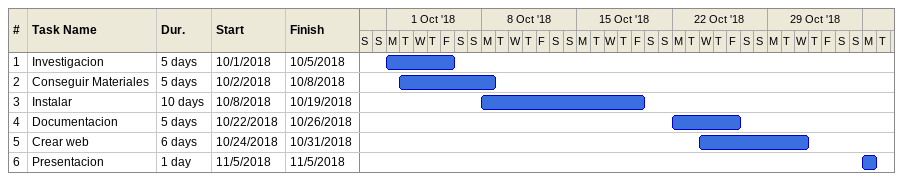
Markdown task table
| ID | Task | Duration | Start | Finish |
|---|---|---|---|---|
| 1 | Investigacion | 5d | 2018-10-01 | 2018-10-05 |
| 2 | Conseguir Materiales | 5d | 2018-10-02 | 2018-10-08 |
| 3 | Instalar | 10d | 2018-10-08 | 2018-10-19 |
| 4 | Documentacion | 5d | 2018-10-22 | 2018-10-26 |
| 5 | Crear web | 6d | 2018-10-24 | 2018-10-31 |
| 6 | Presentacion | 1d | 2018-11-05 | 2018-11-05 |
